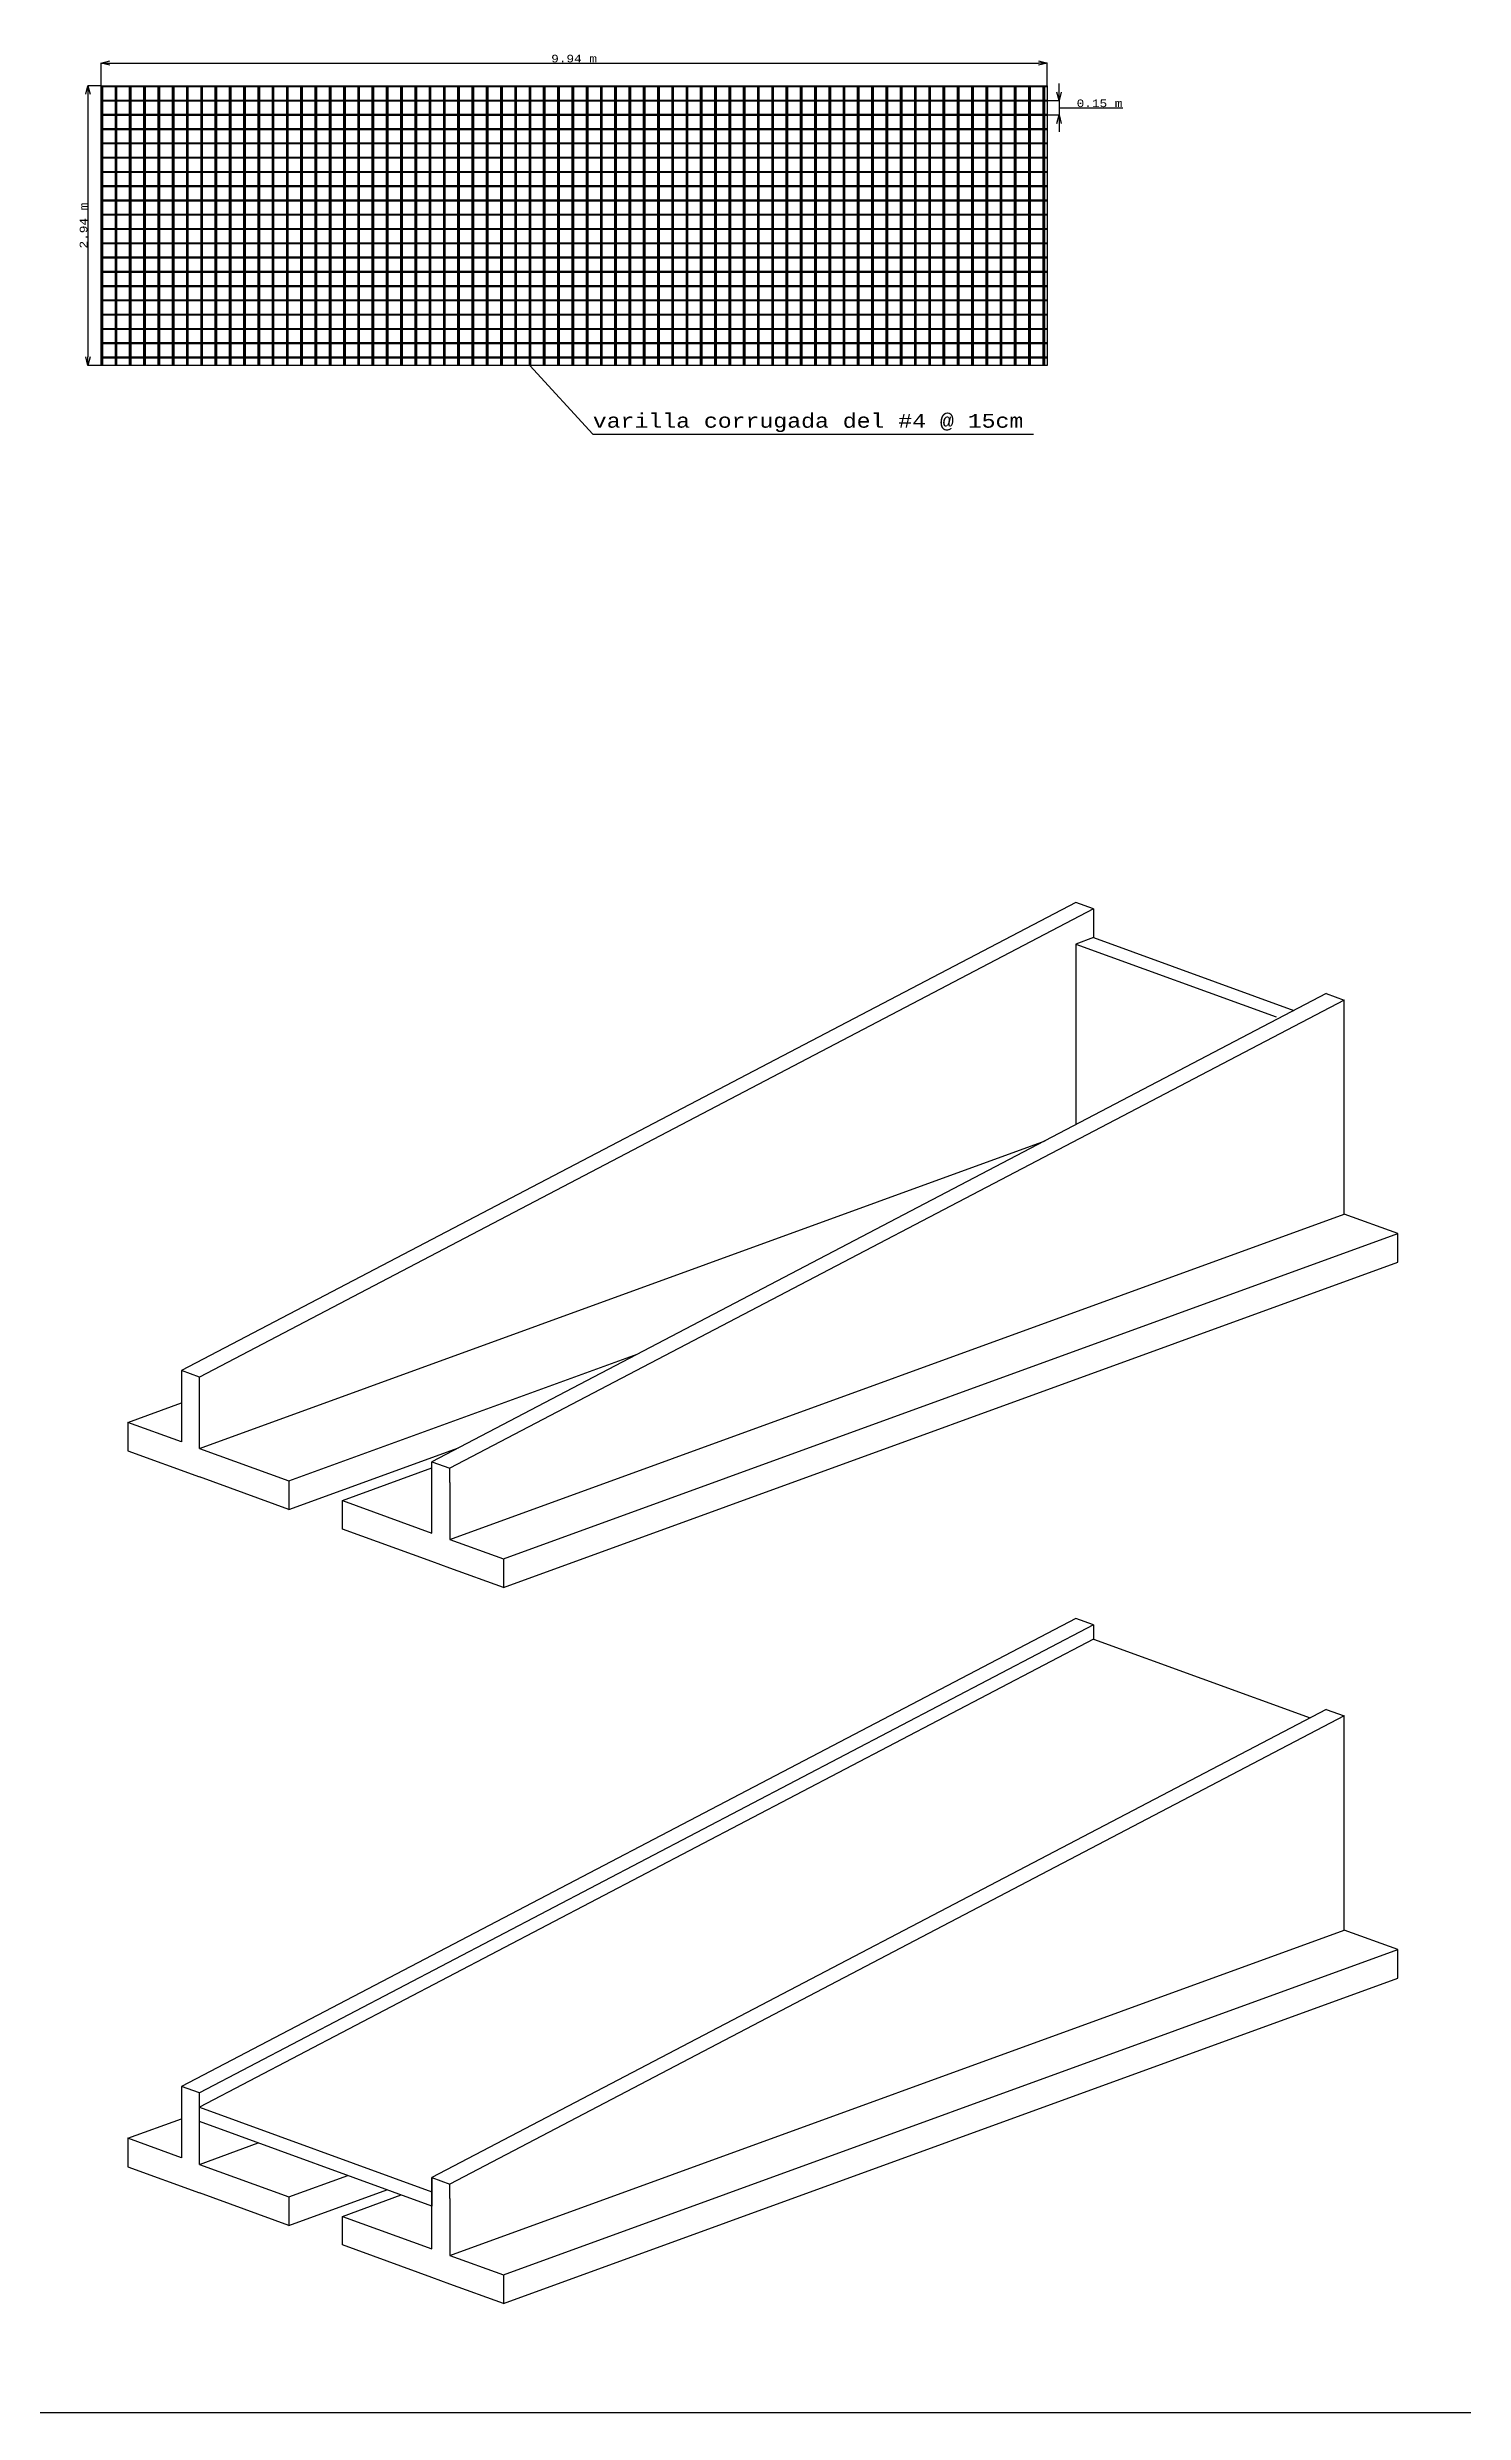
# Model space of a CAD drawing. Header units: metres. Extents: x 851 to 1039, y 791 to 824.
# Drawn here: x 993.96 to 1008.85, y 790.97 to 815.83 of the extents above; entities that cross this region are included whole.
import ezdxf

# ---------------------------------------------------------------- set-up
doc = ezdxf.new("R2010")
doc.units = ezdxf.units.M
doc.styles.get("Standard").update_dxf_attribs({"font": 'cour.ttf', "height": 0.08})
doc.dimstyles.new('ISO-25 (Metros)', dxfattribs={"dimscale": 0.001, "dimtxt": 0.08, "dimasz": 90, "dimexe": 1.25, "dimexo": 0.625, "dimtad": 1, "dimtoh": 1, "dimdsep": 46, "dimtxsty": 'Standard', "dimblk": 'OPEN30', "dimcen": 2.5, "dimclrd": 220, "dimclre": 220, "dimclrt": 220, "dimadec": 0, "dimazin": 0, "dimtfac": 1, "dimtmove": 1, "dimatfit": 3, "dimfxl": 1, "dimarcsym": 0})

# ---------------------------------------------------------------- blocks, each defined once
blk = doc.blocks.new('_Open30')
at = {"color": 0, "linetype": 'ByBlock', "lineweight": -2}
for p, q in [((-1, 0.27), (0, 0)), ((0, 0), (-1, -0.27)), ((0, 0), (-1, 0))]:
    blk.add_line(p, q, dxfattribs=at)
blk = doc.blocks.new('*D225')
at = {"color": 220, "lineweight": -2, "transparency": 16777216}
for p, q in [((994.528, 815.43), (994.528, 815.669)), ((994.618, 815.668), (1004.378, 815.668)), ((1004.468, 815.43), (1004.468, 815.669))]:
    blk.add_line(p, q, dxfattribs=at)
at = {"layer": 'Defpoints', "color": 0, "transparency": 16777216}
for p in [(1004.468, 815.668), (994.528, 815.429), (1004.468, 815.429)]:
    blk.add_point(p, dxfattribs=at)
at = {"color": 220, "lineweight": -2, "transparency": 16777216, "xscale": 0.09, "yscale": 0.09, "zscale": 0.09, "rotation": 180}
blk.add_blockref('_Open30', (994.528, 815.668), dxfattribs=at)
at = {"color": 220, "lineweight": -2, "transparency": 16777216, "xscale": 0.09, "yscale": 0.09, "zscale": 0.09}
blk.add_blockref('_Open30', (1004.468, 815.668), dxfattribs=at)
at = {"color": 220, "transparency": 16777216, "insert": (999.498, 815.714), "char_height": 0.08, "attachment_point": 5}
blk.add_mtext('9.94 m', dxfattribs=at)
blk = doc.blocks.new('*D226')
at = {"color": 220, "lineweight": -2, "transparency": 16777216}
for p, q in [((994.527, 815.429), (994.389, 815.429)), ((994.39, 815.339), (994.39, 812.579)), ((994.527, 812.489), (994.389, 812.489))]:
    blk.add_line(p, q, dxfattribs=at)
at = {"layer": 'Defpoints', "color": 0, "transparency": 16777216}
for p in [(994.528, 815.429), (994.39, 812.489), (994.528, 812.489)]:
    blk.add_point(p, dxfattribs=at)
at = {"color": 220, "lineweight": -2, "transparency": 16777216, "xscale": 0.09, "yscale": 0.09, "zscale": 0.09}
for p, rotation in [((994.39, 815.429), 90), ((994.39, 812.489), 270)]:
    blk.add_blockref('_Open30', p, dxfattribs=dict(at, rotation=rotation))
at = {"color": 220, "transparency": 16777216, "insert": (994.344, 813.959), "char_height": 0.08, "attachment_point": 5, "rotation": 90}
blk.add_mtext('2.94 m', dxfattribs=at)
blk = doc.blocks.new('*D227')
at = {"color": 220, "lineweight": -2, "transparency": 16777216}
for p, q in [((1004.594, 815.363), (1004.594, 815.453)), ((1004.469, 815.273), (1004.595, 815.273)), ((1004.469, 815.123), (1004.595, 815.123)), ((1004.594, 815.273), (1004.594, 815.123)), ((1004.594, 815.273), (1004.594, 815.123)), ((1004.594, 815.198), (1004.775, 815.198)), ((1004.594, 815.033), (1004.594, 814.943)), ((1004.775, 815.198), (1005.264, 815.198))]:
    blk.add_line(p, q, dxfattribs=at)
at = {"layer": 'Defpoints', "color": 0, "transparency": 16777216}
for p in [(1004.468, 815.273), (1004.468, 815.123), (1004.594, 815.123)]:
    blk.add_point(p, dxfattribs=at)
at = {"color": 220, "lineweight": -2, "transparency": 16777216, "xscale": 0.09, "yscale": 0.09, "zscale": 0.09}
for p, rotation in [((1004.594, 815.273), 270), ((1004.594, 815.123), 90)]:
    blk.add_blockref('_Open30', p, dxfattribs=dict(at, rotation=rotation))
at = {"color": 220, "transparency": 16777216, "insert": (1005.02, 815.244), "char_height": 0.08, "attachment_point": 5}
blk.add_mtext('0.15 m', dxfattribs=at)

msp = doc.modelspace()

# ---------------------------------------------------------------- linework, layer by layer
at = {"transparency": 33554687}
for p, q in [((994.528, 815.429), (1004.468, 815.429)), ((994.528, 812.489), (994.528, 815.429)), ((994.528, 815.429), (1004.468, 815.429)), ((1004.468, 815.429), (1004.468, 812.489)), ((1004.468, 812.489), (994.528, 812.489)), ((999.695, 811.765), (999.034, 812.489)), ((999.695, 811.765), (1004.325, 811.765)), ((1004.77, 806.844), (995.373, 801.924)), ((1004.958, 806.776), (1004.77, 806.844)), ((1004.958, 806.776), (995.561, 801.856)), ((1004.958, 806.776), (1004.958, 806.476)), ((1004.958, 806.476), (1004.77, 806.407)), ((1004.77, 806.407), (1006.875, 805.641)), ((1004.77, 806.407), (1004.77, 804.509)), ((1004.958, 806.476), (1007.063, 805.709)), ((1007.401, 805.886), (998.004, 800.966)), ((1007.401, 805.886), (1007.589, 805.818)), ((1007.589, 805.818), (998.192, 800.898)), ((1007.589, 803.568), (1007.589, 805.818)), ((995.561, 801.106), (1004.447, 804.34)), ((998.192, 800.148), (1007.589, 803.568)), ((998.756, 799.943), (1008.153, 803.363)), ((1008.153, 803.363), (1007.589, 803.568)), ((1008.153, 803.063), (1008.153, 803.363)), ((998.756, 799.643), (1008.153, 803.063)), ((995.561, 801.856), (995.373, 801.924)), ((995.373, 801.924), (995.373, 801.174)), ((995.561, 801.106), (995.561, 801.856)), ((996.5, 800.763), (1000.162, 802.096)), ((994.809, 801.379), (995.373, 801.584)), ((995.373, 801.174), (994.809, 801.379)), ((994.809, 801.379), (994.809, 801.079)), ((996.5, 800.463), (998.282, 801.112)), ((994.809, 801.079), (995.561, 800.806)), ((995.561, 801.106), (996.5, 800.763)), ((997.064, 800.558), (998.004, 800.9)), ((998.004, 800.216), (998.004, 800.966)), ((998.004, 800.966), (998.192, 800.898)), ((998.192, 800.748), (998.192, 800.898)), ((996.5, 800.463), (995.561, 800.806)), ((996.5, 800.763), (996.5, 800.463)), ((998.192, 800.748), (998.192, 800.148)), ((997.064, 800.258), (997.064, 800.558)), ((997.064, 800.558), (998.004, 800.216)), ((998.004, 799.916), (997.064, 800.258)), ((998.192, 800.148), (998.756, 799.943)), ((998.192, 799.848), (998.004, 799.916)), ((998.756, 799.943), (998.756, 799.643)), ((998.756, 799.643), (998.192, 799.848)), ((1004.77, 799.319), (995.373, 794.399)), ((1004.958, 799.25), (995.561, 794.33)), ((1004.958, 799.25), (1004.77, 799.319)), ((1004.958, 799.25), (1004.958, 799.1)), ((1004.958, 799.1), (995.561, 794.18)), ((1004.958, 799.1), (1007.232, 798.273)), ((1007.401, 798.361), (998.004, 793.441)), ((1007.589, 798.293), (998.192, 793.372)), ((1007.401, 798.361), (1007.589, 798.293)), ((1007.589, 796.043), (1007.589, 798.293)), ((998.192, 792.622), (1007.589, 796.043)), ((1008.153, 795.837), (1007.589, 796.043)), ((998.756, 792.417), (1008.153, 795.837)), ((1008.153, 795.537), (1008.153, 795.837)), ((998.756, 792.117), (1008.153, 795.537)), ((995.561, 794.33), (995.373, 794.399)), ((995.373, 794.399), (995.373, 793.649)), ((995.561, 793.58), (995.561, 794.33)), ((995.561, 794.03), (995.561, 794.18)), ((995.561, 794.18), (998.004, 793.291)), ((994.809, 793.854), (995.373, 794.059)), ((998.004, 793.141), (995.561, 794.03)), ((995.373, 793.649), (994.809, 793.854)), ((994.809, 793.854), (994.809, 793.554)), ((995.561, 793.58), (996.179, 793.805)), ((994.809, 793.554), (995.561, 793.28)), ((995.561, 793.58), (996.5, 793.238)), ((996.5, 793.238), (997.119, 793.463)), ((998.004, 792.691), (998.004, 793.441)), ((998.004, 793.441), (998.192, 793.372)), ((998.004, 793.441), (998.004, 793.291)), ((996.5, 792.938), (995.561, 793.28)), ((996.5, 792.938), (997.531, 793.313)), ((996.5, 793.238), (996.5, 792.938)), ((997.064, 793.033), (997.682, 793.258)), ((998.004, 793.291), (998.004, 793.141)), ((998.192, 793.222), (998.192, 793.372)), ((998.192, 793.222), (998.192, 792.622)), ((997.064, 792.733), (997.064, 793.033)), ((997.064, 793.033), (998.004, 792.691)), ((998.004, 792.391), (997.064, 792.733)), ((998.192, 792.622), (998.756, 792.417)), ((998.756, 792.417), (998.756, 792.117)), ((998.192, 792.322), (998.004, 792.391)), ((998.756, 792.117), (998.192, 792.322))]:
    msp.add_line(p, q, dxfattribs=at)
at = {"color": 6, "transparency": 33554687}
for p, q in [((1004.468, 815.423), (994.528, 815.423)), ((994.684, 815.429), (994.684, 812.489)), ((994.834, 815.429), (994.834, 812.489)), ((994.984, 815.429), (994.984, 812.489)), ((995.134, 815.429), (995.134, 812.489)), ((995.284, 815.429), (995.284, 812.489)), ((995.434, 815.429), (995.434, 812.489)), ((995.584, 815.429), (995.584, 812.489)), ((995.734, 815.429), (995.734, 812.489)), ((995.884, 815.429), (995.884, 812.489)), ((996.034, 815.429), (996.034, 812.489)), ((996.184, 815.429), (996.184, 812.489)), ((996.334, 815.429), (996.334, 812.489)), ((996.484, 815.429), (996.484, 812.489)), ((996.634, 815.429), (996.634, 812.489)), ((996.784, 815.429), (996.784, 812.489)), ((996.934, 815.429), (996.934, 812.489)), ((997.084, 815.429), (997.084, 812.489)), ((997.234, 815.429), (997.234, 812.489)), ((997.384, 815.429), (997.384, 812.489)), ((997.534, 815.429), (997.534, 812.489)), ((997.684, 815.429), (997.684, 812.489)), ((997.834, 815.429), (997.834, 812.489)), ((997.984, 815.429), (997.984, 812.489)), ((998.134, 815.429), (998.134, 812.489)), ((998.284, 815.429), (998.284, 812.489)), ((998.434, 815.429), (998.434, 812.489)), ((998.584, 815.429), (998.584, 812.489)), ((998.734, 815.429), (998.734, 812.489)), ((998.884, 815.429), (998.884, 812.489)), ((999.034, 815.429), (999.034, 812.489)), ((999.184, 815.429), (999.184, 812.489)), ((999.334, 815.429), (999.334, 812.489)), ((999.484, 815.429), (999.484, 812.489)), ((999.634, 815.429), (999.634, 812.489)), ((999.784, 815.429), (999.784, 812.489)), ((999.934, 815.429), (999.934, 812.489)), ((1000.084, 815.429), (1000.084, 812.489)), ((1000.234, 815.429), (1000.234, 812.489)), ((1000.384, 815.429), (1000.384, 812.489)), ((1000.534, 815.429), (1000.534, 812.489)), ((1000.684, 815.429), (1000.684, 812.489)), ((1000.834, 815.429), (1000.834, 812.489)), ((1000.984, 815.429), (1000.984, 812.489)), ((1001.134, 815.429), (1001.134, 812.489)), ((1001.284, 815.429), (1001.284, 812.489)), ((1001.434, 815.429), (1001.434, 812.489)), ((1001.584, 815.429), (1001.584, 812.489)), ((1001.734, 815.429), (1001.734, 812.489)), ((1001.884, 815.429), (1001.884, 812.489)), ((1002.034, 815.429), (1002.034, 812.489)), ((1002.184, 815.429), (1002.184, 812.489)), ((1002.334, 815.429), (1002.334, 812.489)), ((1002.484, 815.429), (1002.484, 812.489)), ((1002.634, 815.429), (1002.634, 812.489)), ((1002.784, 815.429), (1002.784, 812.489)), ((1002.934, 815.429), (1002.934, 812.489)), ((1003.084, 815.429), (1003.084, 812.489)), ((1003.234, 815.429), (1003.234, 812.489)), ((1003.384, 815.429), (1003.384, 812.489)), ((1003.534, 815.429), (1003.534, 812.489)), ((1003.684, 815.429), (1003.684, 812.489)), ((1003.834, 815.429), (1003.834, 812.489)), ((1003.984, 815.429), (1003.984, 812.489)), ((1004.134, 815.429), (1004.134, 812.489)), ((1004.284, 815.429), (1004.284, 812.489)), ((1004.434, 815.429), (1004.434, 812.489)), ((1004.468, 815.273), (994.528, 815.273)), ((1004.468, 815.123), (994.528, 815.123)), ((1004.468, 814.973), (994.528, 814.973)), ((1004.468, 814.823), (994.528, 814.823)), ((1004.468, 814.673), (994.528, 814.673)), ((1004.468, 814.523), (994.528, 814.523)), ((1004.468, 814.373), (994.528, 814.373)), ((1004.468, 814.223), (994.528, 814.223)), ((1004.468, 814.073), (994.528, 814.073)), ((1004.468, 813.923), (994.528, 813.923)), ((1004.468, 813.773), (994.528, 813.773)), ((1004.468, 813.623), (994.528, 813.623)), ((1004.468, 813.473), (994.528, 813.473)), ((1004.468, 813.323), (994.528, 813.323)), ((1004.468, 813.173), (994.528, 813.173)), ((1004.468, 813.023), (994.528, 813.023)), ((1004.468, 812.873), (994.528, 812.873)), ((1004.468, 812.723), (994.528, 812.723)), ((1004.468, 812.573), (994.528, 812.573))]:
    msp.add_line(p, q, dxfattribs=at)
at = {"color": 6}
msp.add_line((994.534, 815.429), (994.534, 812.489), dxfattribs=at)
at = {"color": 252, "true_color": 0x939598, "transparency": 33554687}
for p, q in [((998.192, 800.148), (1007.589, 803.568)), ((998.192, 792.622), (1007.589, 796.043))]:
    msp.add_line(p, q, dxfattribs=at)
at = {"color": 251, "true_color": 0x636466}
msp.add_line((1039.188, 790.969), (850.728, 790.969), dxfattribs=at)
for points in [[(994.528, 812.489), (994.528, 815.429)], [(994.541, 815.429), (994.541, 812.489)]]:
    msp.add_lwpolyline(points)
at = {"transparency": 33554687}
for points in [[(1004.468, 815.417), (994.528, 815.417)], [(994.528, 815.279), (1004.468, 815.279)], [(994.678, 812.489), (994.678, 815.429)], [(994.691, 815.429), (994.691, 812.489)], [(994.828, 812.489), (994.828, 815.429)], [(994.841, 815.429), (994.841, 812.489)], [(994.978, 812.489), (994.978, 815.429)], [(994.991, 815.429), (994.991, 812.489)], [(995.128, 812.489), (995.128, 815.429)], [(995.141, 815.429), (995.141, 812.489)], [(995.278, 812.489), (995.278, 815.429)], [(995.291, 815.429), (995.291, 812.489)], [(995.428, 812.489), (995.428, 815.429)], [(995.441, 815.429), (995.441, 812.489)], [(995.578, 812.489), (995.578, 815.429)], [(995.591, 815.429), (995.591, 812.489)], [(995.728, 812.489), (995.728, 815.429)], [(995.741, 815.429), (995.741, 812.489)], [(995.878, 812.489), (995.878, 815.429)], [(995.891, 815.429), (995.891, 812.489)], [(996.028, 812.489), (996.028, 815.429)], [(996.041, 815.429), (996.041, 812.489)], [(996.178, 812.489), (996.178, 815.429)], [(996.191, 815.429), (996.191, 812.489)], [(996.328, 812.489), (996.328, 815.429)], [(996.341, 815.429), (996.341, 812.489)], [(996.478, 812.489), (996.478, 815.429)], [(996.491, 815.429), (996.491, 812.489)], [(996.628, 812.489), (996.628, 815.429)], [(996.641, 815.429), (996.641, 812.489)], [(996.778, 812.489), (996.778, 815.429)], [(996.791, 815.429), (996.791, 812.489)], [(996.928, 812.489), (996.928, 815.429)], [(996.941, 815.429), (996.941, 812.489)], [(997.078, 812.489), (997.078, 815.429)], [(997.091, 815.429), (997.091, 812.489)], [(997.228, 812.489), (997.228, 815.429)], [(997.241, 815.429), (997.241, 812.489)], [(997.378, 812.489), (997.378, 815.429)], [(997.391, 815.429), (997.391, 812.489)], [(997.528, 812.489), (997.528, 815.429)], [(997.541, 815.429), (997.541, 812.489)], [(997.678, 812.489), (997.678, 815.429)], [(997.691, 815.429), (997.691, 812.489)], [(997.828, 812.489), (997.828, 815.429)], [(997.841, 815.429), (997.841, 812.489)], [(997.978, 812.489), (997.978, 815.429)], [(997.991, 815.429), (997.991, 812.489)], [(998.128, 812.489), (998.128, 815.429)], [(998.141, 815.429), (998.141, 812.489)], [(998.278, 812.489), (998.278, 815.429)], [(998.291, 815.429), (998.291, 812.489)], [(998.428, 812.489), (998.428, 815.429)], [(998.441, 815.429), (998.441, 812.489)], [(998.578, 812.489), (998.578, 815.429)], [(998.591, 815.429), (998.591, 812.489)], [(998.728, 812.489), (998.728, 815.429)], [(998.741, 815.429), (998.741, 812.489)], [(998.878, 812.489), (998.878, 815.429)], [(998.891, 815.429), (998.891, 812.489)], [(999.028, 812.489), (999.028, 815.429)], [(999.041, 815.429), (999.041, 812.489)], [(999.178, 812.489), (999.178, 815.429)], [(999.191, 815.429), (999.191, 812.489)], [(999.328, 812.489), (999.328, 815.429)], [(999.341, 815.429), (999.341, 812.489)], [(999.478, 812.489), (999.478, 815.429)], [(999.491, 815.429), (999.491, 812.489)], [(999.628, 812.489), (999.628, 815.429)], [(999.641, 815.429), (999.641, 812.489)], [(999.778, 812.489), (999.778, 815.429)], [(999.791, 815.429), (999.791, 812.489)], [(999.928, 812.489), (999.928, 815.429)], [(999.941, 815.429), (999.941, 812.489)], [(1000.078, 812.489), (1000.078, 815.429)], [(1000.091, 815.429), (1000.091, 812.489)], [(1000.228, 812.489), (1000.228, 815.429)], [(1000.241, 815.429), (1000.241, 812.489)], [(1000.378, 812.489), (1000.378, 815.429)], [(1000.391, 815.429), (1000.391, 812.489)], [(1000.528, 812.489), (1000.528, 815.429)], [(1000.541, 815.429), (1000.541, 812.489)], [(1000.678, 812.489), (1000.678, 815.429)], [(1000.691, 815.429), (1000.691, 812.489)], [(1000.828, 812.489), (1000.828, 815.429)], [(1000.841, 815.429), (1000.841, 812.489)], [(1000.978, 812.489), (1000.978, 815.429)], [(1000.991, 815.429), (1000.991, 812.489)], [(1001.128, 812.489), (1001.128, 815.429)], [(1001.141, 815.429), (1001.141, 812.489)], [(1001.278, 812.489), (1001.278, 815.429)], [(1001.291, 815.429), (1001.291, 812.489)], [(1001.428, 812.489), (1001.428, 815.429)], [(1001.441, 815.429), (1001.441, 812.489)], [(1001.578, 812.489), (1001.578, 815.429)], [(1001.591, 815.429), (1001.591, 812.489)], [(1001.728, 812.489), (1001.728, 815.429)], [(1001.741, 815.429), (1001.741, 812.489)], [(1001.878, 812.489), (1001.878, 815.429)], [(1001.891, 815.429), (1001.891, 812.489)], [(1002.028, 812.489), (1002.028, 815.429)], [(1002.041, 815.429), (1002.041, 812.489)], [(1002.178, 812.489), (1002.178, 815.429)], [(1002.191, 815.429), (1002.191, 812.489)], [(1002.328, 812.489), (1002.328, 815.429)], [(1002.341, 815.429), (1002.341, 812.489)], [(1002.478, 812.489), (1002.478, 815.429)], [(1002.491, 815.429), (1002.491, 812.489)], [(1002.628, 812.489), (1002.628, 815.429)], [(1002.641, 815.429), (1002.641, 812.489)], [(1002.778, 812.489), (1002.778, 815.429)], [(1002.791, 815.429), (1002.791, 812.489)], [(1002.928, 812.489), (1002.928, 815.429)], [(1002.941, 815.429), (1002.941, 812.489)], [(1003.078, 812.489), (1003.078, 815.429)], [(1003.091, 815.429), (1003.091, 812.489)], [(1003.228, 812.489), (1003.228, 815.429)], [(1003.241, 815.429), (1003.241, 812.489)], [(1003.378, 812.489), (1003.378, 815.429)], [(1003.391, 815.429), (1003.391, 812.489)], [(1003.528, 812.489), (1003.528, 815.429)], [(1003.541, 815.429), (1003.541, 812.489)], [(1003.678, 812.489), (1003.678, 815.429)], [(1003.691, 815.429), (1003.691, 812.489)], [(1003.828, 812.489), (1003.828, 815.429)], [(1003.841, 815.429), (1003.841, 812.489)], [(1003.978, 812.489), (1003.978, 815.429)], [(1003.991, 815.429), (1003.991, 812.489)], [(1004.128, 812.489), (1004.128, 815.429)], [(1004.141, 815.429), (1004.141, 812.489)], [(1004.278, 812.489), (1004.278, 815.429)], [(1004.291, 815.429), (1004.291, 812.489)], [(1004.428, 812.489), (1004.428, 815.429)], [(1004.441, 815.429), (1004.441, 812.489)], [(1004.468, 815.267), (994.528, 815.267)], [(994.528, 815.129), (1004.468, 815.129)], [(1004.468, 815.117), (994.528, 815.117)], [(994.528, 814.979), (1004.468, 814.979)], [(1004.468, 814.967), (994.528, 814.967)], [(994.528, 814.829), (1004.468, 814.829)], [(1004.468, 814.817), (994.528, 814.817)], [(994.528, 814.679), (1004.468, 814.679)], [(1004.468, 814.667), (994.528, 814.667)], [(994.528, 814.529), (1004.468, 814.529)], [(1004.468, 814.517), (994.528, 814.517)], [(994.528, 814.379), (1004.468, 814.379)], [(1004.468, 814.367), (994.528, 814.367)], [(994.528, 814.229), (1004.468, 814.229)], [(1004.468, 814.217), (994.528, 814.217)], [(994.528, 814.079), (1004.468, 814.079)], [(1004.468, 814.067), (994.528, 814.067)], [(994.528, 813.929), (1004.468, 813.929)], [(1004.468, 813.917), (994.528, 813.917)], [(994.528, 813.779), (1004.468, 813.779)], [(1004.468, 813.767), (994.528, 813.767)], [(994.528, 813.629), (1004.468, 813.629)], [(1004.468, 813.617), (994.528, 813.617)], [(994.528, 813.479), (1004.468, 813.479)], [(1004.468, 813.467), (994.528, 813.467)], [(994.528, 813.329), (1004.468, 813.329)], [(1004.468, 813.317), (994.528, 813.317)], [(994.528, 813.179), (1004.468, 813.179)], [(1004.468, 813.167), (994.528, 813.167)], [(994.528, 813.029), (1004.468, 813.029)], [(1004.468, 813.017), (994.528, 813.017)], [(994.528, 812.879), (1004.468, 812.879)], [(1004.468, 812.867), (994.528, 812.867)], [(994.528, 812.729), (1004.468, 812.729)], [(1004.468, 812.717), (994.528, 812.717)], [(994.528, 812.579), (1004.468, 812.579)], [(1004.468, 812.567), (994.528, 812.567)]]:
    msp.add_lwpolyline(points, dxfattribs=at)

# ---------------------------------------------------------------- texts
at = {"transparency": 33554687, "insert": (999.695, 811.98), "char_height": 0.14561, "attachment_point": 1}
msp.add_mtext_dynamic_manual_height_columns('varilla corrugada del #4 @ 15cm', width=7.33687, gutter_width=0.728, heights=[0], dxfattribs=at)

# ---------------------------------------------------------------- dimensions: what is measured, and where the dimension line sits
at = {"transparency": 33554687}
dim = msp.add_linear_dim(base=(1004.468, 815.668), p1=(994.528, 815.429), p2=(1004.468, 815.429), dimstyle='ISO-25 (Metros)', override={"dimpost": ' m'}, dxfattribs=at)
dim.commit()
dim.dimension.update_dxf_attribs({"geometry": '*D225', "text_midpoint": (999.498, 815.714)})
for base, p1, p2, picture, middle in [((994.39, 812.489), (994.528, 815.429), (994.528, 812.489), '*D226', (994.344, 813.959)), ((1004.594, 815.123), (1004.468, 815.273), (1004.468, 815.123), '*D227', (1004.776, 815.244))]:
    dim = msp.add_linear_dim(base=base, p1=p1, p2=p2, angle=90, dimstyle='ISO-25 (Metros)', override={"dimpost": ' m'}, dxfattribs=at)
    dim.commit()
    dim.dimension.update_dxf_attribs({"geometry": picture, "text_midpoint": middle})

doc.saveas('drawing.dxf')
